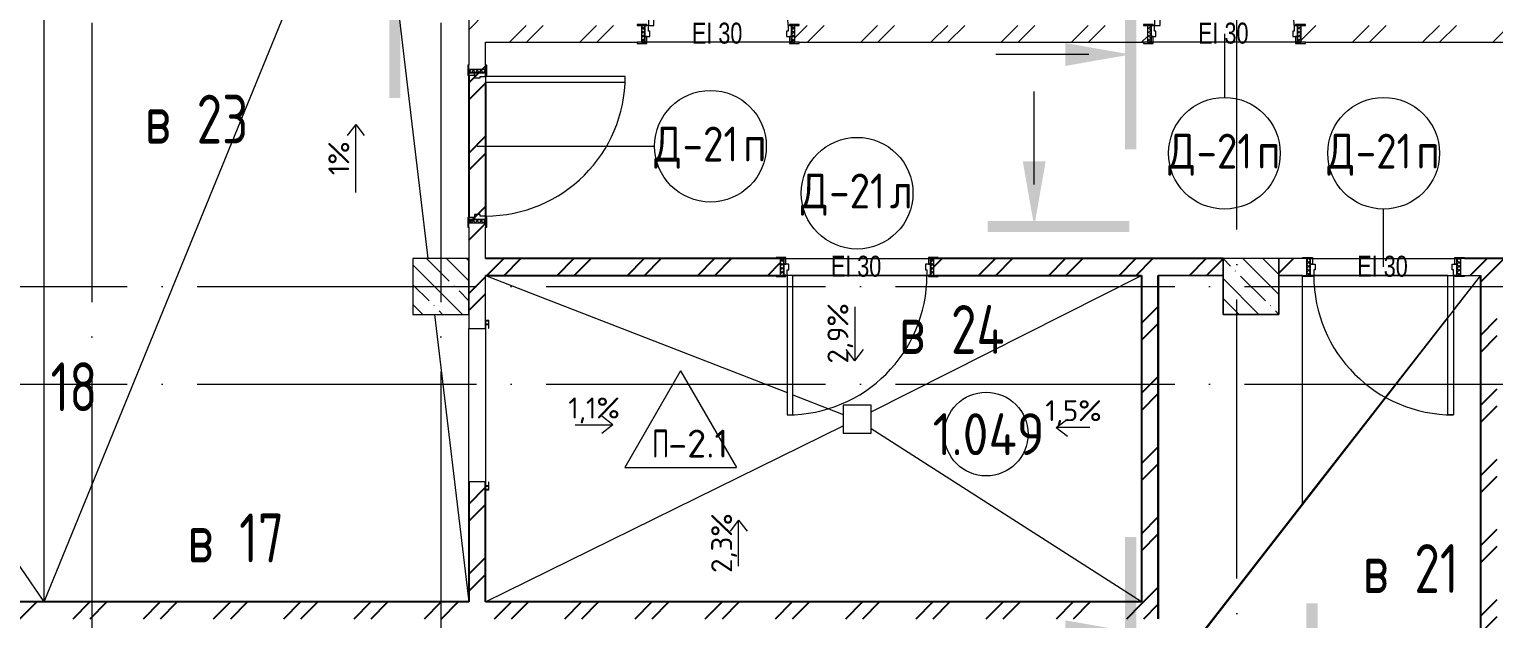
# Model space of a CAD drawing. Header units: millimetres. Extents: x -68946 to 690821, y -552984 to 293768.
# Drawn here: x 108541 to 119026, y 49295 to 53518 of the extents above; entities that cross this region are included whole.
import ezdxf

# ---------------------------------------------------------------- set-up
doc = ezdxf.new("R2010")
doc.units = ezdxf.units.MM
doc.linetypes.add('ADSK_Линия сетки', pattern=[2500, 2000, -250, 0, -250])
doc.linetypes.add('ADSK_Скрыто', pattern=[600, 300, -300])
for name, color, linetype, lineweight in [('0) блоки', 250, 'Continuous', 25), ('A-AREA-____-IDEN', 250, 'Continuous', 9), ('A-DETL-____-OTLN', 250, 'Continuous', 5), ('A-DOOR-____-IDEN', 250, 'Continuous', 9), ('A-DOOR-____-MCUT', 250, 'Continuous', 5), ('A-DOOR-____-OTLN', 250, 'Continuous', 5), ('A-DOOR-FRAM-MCUT', 250, 'Continuous', 5), ('A-DOOR-FRAM-OTLN', 250, 'Continuous', 5), ('A-FLOR-____-IDEN', 250, 'Continuous', 9), ('A-FLOR-____-OTLN', 250, 'Continuous', 9), ('A-GENM-____-MCUT', 250, 'Continuous', 25), ('A-GENM-____-OTLN', 250, 'Continuous', 9), ('A-WALL-____-MCUT', 250, 'Continuous', 13), ('A-WALL-____-PATT', 250, 'Continuous', 13), ('G-____-____-DIMS', 250, 'Continuous', 9), ('G-____-____-SYMB', 250, 'ADSK_Скрыто', 9), ('I-WALL-____-OTLN', 250, 'Continuous', 9), ('S-COLS-____-MCUT', 250, 'Continuous', 25), ('S-COLS-____-OTLN', 250, 'Continuous', 9), ('S-GRID-____-OTLN', 250, 'Continuous', 9)]:
    doc.layers.add(name, color=color, linetype=linetype, lineweight=lineweight)
doc.styles.add('Arial Narrow', font='ARIALN.TTF', dxfattribs={"width": 0.9, "height": 150})
doc.styles.add('GOST Common_1', font='', dxfattribs={"width": 0.9, "height": 250})
doc.styles.add('GOST Common_2', font='', dxfattribs={"width": 0.8, "height": 350})
doc.styles.add('ISOCPEUR_1', font='isocpeur.ttf', dxfattribs={"width": 0.9, "height": 250})
doc.styles.add('ISOCPEUR_2', font='isocpeur.ttf', dxfattribs={"height": 160})
doc.styles.add('ISOCPEUR_3', font='isocpeur.ttf', dxfattribs={"height": 250})
doc.styles.get('GOST Common_1').set_extended_font_data('GOST Common')
doc.styles.get('GOST Common_2').set_extended_font_data('GOST Common')
pattern_1 = [(45, (12287.9, -7e-12), (-251.4472, 251.4472), []), (45, (12287.9, 381), (-251.4472, 251.4472), [])]
pattern_2 = [(45, (12287.9, -0.0006), (-251.4472, 251.4472), []), (45, (12287.9, 381), (-251.4472, 251.4472), [])]
pattern_3 = [(135, (1751.41, 124.685), (-14.14214, -14.14214), []), (225, (1751.41, 124.685), (14.14214, -14.14214), [])]
pattern_4 = [(45, (-371.384, 124.685), (-14.1421, 14.1421), []), (135, (-371.384, 124.685), (-14.1421, -14.1421), [])]
pattern_5 = [(135, (12287.91, -0.0006), (-142.5612, -142.5612), []), (135, (12430.48, -0.0006), (-142.5612, -142.5612), [252.016, -50.403, 3.353, -47.05])]

# ---------------------------------------------------------------- blocks, each defined once
blk = doc.blocks.new('Разрез - Номер вида сзади_3_5 мм-32550532-АР1_Кладочный план 1 этажа С2и3')
at = {"layer": 'G-____-____-SYMB', "linetype": 'Continuous'}
for points in [[(9.8, 0.4), (9.8, -0.39), (-0.33, -0.39), (-0.33, 0.4)], [(2.18, -4.67), (3, 0), (3.82, -4.67)]]:
    blk.add_hatch(color=256, dxfattribs=at).paths.add_polyline_path(points)
at = {"layer": 'G-____-____-SYMB', "linetype": 'Continuous', "lineweight": 20}
blk.add_line((3, -3), (3, -9.66), dxfattribs=at)
blk = doc.blocks.new('Разрез - Номер вида спереди_3_5 мм-32550530-АР1_Кладочный план 1 этажа С2и3')
at = {"layer": 'G-____-____-SYMB', "linetype": 'Continuous'}
for points in [[(9.8, 0.4), (9.8, -0.39), (-0.33, -0.39), (-0.33, 0.4)], [(2.18, -4.67), (3, 0), (3.82, -4.67)]]:
    blk.add_hatch(color=256, dxfattribs=at).paths.add_polyline_path(points)
at = {"layer": 'G-____-____-SYMB', "linetype": 'Continuous', "lineweight": 20}
blk.add_line((3, -3), (3, -9.66), dxfattribs=at)
blk = doc.blocks.new('Дверь_СКБ_1Ст_Внутренняя - Д-21п_1100x2100h_Пищеблок_Производственная часть-41873808-АР1_Маркировочный план 1 этажа С2и3')
at = {"layer": 'A-DOOR-____-OTLN'}
h = blk.add_hatch(dxfattribs=at)
h.set_pattern_fill('FP_12', color=256, style=0, pattern_type=2)
h.set_pattern_definition(pattern_3)
h.paths.add_polyline_path([(562.5, -60), (562.5, 60), (537.5, 60), (537.5, -60)])
at = {"layer": 'A-DOOR-FRAM-OTLN'}
h = blk.add_hatch(dxfattribs=at)
h.set_pattern_fill('FP_13', color=256, style=0, pattern_type=2)
h.set_pattern_definition(pattern_4)
h.paths.add_polyline_path([(-512.5, -60), (-512.5, 60), (-537.5, 60), (-537.5, -60)])
at = {"layer": 'A-DOOR-____-MCUT'}
for p, q in [((-487.5, 1060), (-487.5, 60)), ((-447.5, 1060), (-487.5, 1060)), ((-447.5, 60), (-447.5, 1060)), ((-487.5, 60), (-447.5, 60))]:
    blk.add_line(p, q, dxfattribs=at)
at = {"layer": 'A-DOOR-____-OTLN'}
blk.add_arc((-487.5, 60), 1000, 360, 90, dxfattribs=at)
at = {"layer": 'A-DOOR-FRAM-MCUT'}
for p, q in [((-497.5, 68), (-567.5, 68)), ((-567.5, 68), (-567.5, 60)), ((-567.5, 60), (-497.5, 60)), ((-512.5, 60), (-537.5, 60)), ((-537.5, 60), (-537.5, -60)), ((-487.5, 60), (-512.5, 60)), ((-512.5, 60), (-512.5, -20)), ((-512.5, -60), (-512.5, 60)), ((-497.5, 60), (-512.5, 60)), ((-512.5, 60), (-512.5, 59)), ((-512.5, 59), (-497.5, 59)), ((-497.5, 60), (-497.5, 68)), ((-497.5, 59), (-497.5, 60)), ((-487.5, 20), (-487.5, 60)), ((-477.5, 20), (-487.5, 20)), ((-477.5, -20), (-477.5, 20)), ((512.5, 20), (502.5, 20)), ((502.5, 20), (502.5, -20)), ((512.5, 60), (512.5, 20)), ((537.5, 60), (512.5, 60)), ((592.5, 68), (522.5, 68)), ((522.5, 68), (522.5, 60)), ((537.5, 60), (522.5, 60)), ((522.5, 60), (522.5, 59)), ((522.5, 60), (592.5, 60)), ((522.5, 59), (537.5, 59)), ((537.5, -20), (537.5, 60)), ((562.5, 60), (537.5, 60)), ((537.5, 60), (537.5, -60)), ((537.5, 59), (537.5, 60)), ((562.5, -60), (562.5, 60)), ((592.5, 60), (592.5, 68)), ((-497.5, -60), (-567.5, -60)), ((-567.5, -60), (-567.5, -68)), ((-567.5, -68), (-497.5, -68)), ((-537.5, -60), (-512.5, -60)), ((-512.5, -20), (-477.5, -20)), ((-497.5, -20), (-512.5, -20)), ((-512.5, -20), (-512.5, -60)), ((-512.5, -60), (-497.5, -60)), ((-497.5, -60), (-497.5, -20)), ((-497.5, -68), (-497.5, -60)), ((502.5, -20), (537.5, -20)), ((537.5, -20), (522.5, -20)), ((522.5, -20), (522.5, -60)), ((522.5, -60), (537.5, -60)), ((592.5, -60), (522.5, -60)), ((522.5, -60), (522.5, -68)), ((522.5, -68), (592.5, -68)), ((537.5, -60), (537.5, -20)), ((537.5, -60), (562.5, -60)), ((592.5, -68), (592.5, -60))]:
    blk.add_line(p, q, dxfattribs=at)
blk = doc.blocks.new('Дверь_СКБ_1Ст_Внутренняя - Д-21л_1100x2100h_Пищеблок_Производственная часть-41855164-АР1_Маркировочный план 1 этажа С2и3')
at = {"layer": 'A-DOOR-____-OTLN'}
h = blk.add_hatch(dxfattribs=at)
h.set_pattern_fill('FP_12', color=256, style=0, pattern_type=2)
h.set_pattern_definition(pattern_3)
h.paths.add_polyline_path([(562.5, -60), (562.5, 60), (537.5, 60), (537.5, -60)])
at = {"layer": 'A-DOOR-FRAM-OTLN'}
h = blk.add_hatch(dxfattribs=at)
h.set_pattern_fill('FP_13', color=256, style=0, pattern_type=2)
h.set_pattern_definition(pattern_4)
h.paths.add_polyline_path([(-512.5, -60), (-512.5, 60), (-537.5, 60), (-537.5, -60)])
at = {"layer": 'A-DOOR-____-MCUT'}
for p, q in [((512.5, 1060), (472.5, 1060)), ((472.5, 1060), (472.5, 60)), ((512.5, 60), (512.5, 1060)), ((472.5, 60), (512.5, 60))]:
    blk.add_line(p, q, dxfattribs=at)
at = {"layer": 'A-DOOR-____-OTLN'}
blk.add_arc((512.5, 60), 1000, 90, 180, dxfattribs=at)
at = {"layer": 'A-DOOR-FRAM-MCUT'}
for p, q in [((-497.5, 68), (-567.5, 68)), ((-567.5, 68), (-567.5, 60)), ((-567.5, 60), (-497.5, 60)), ((-512.5, 60), (-537.5, 60)), ((-537.5, 60), (-537.5, -60)), ((-487.5, 60), (-512.5, 60)), ((-512.5, 60), (-512.5, -20)), ((-512.5, -60), (-512.5, 60)), ((-497.5, 60), (-512.5, 60)), ((-512.5, 60), (-512.5, 59)), ((-512.5, 59), (-497.5, 59)), ((-497.5, 60), (-497.5, 68)), ((-497.5, 59), (-497.5, 60)), ((-487.5, 20), (-487.5, 60)), ((-477.5, 20), (-487.5, 20)), ((-477.5, -20), (-477.5, 20)), ((512.5, 20), (502.5, 20)), ((502.5, 20), (502.5, -20)), ((512.5, 60), (512.5, 20)), ((537.5, 60), (512.5, 60)), ((592.5, 68), (522.5, 68)), ((522.5, 68), (522.5, 60)), ((537.5, 60), (522.5, 60)), ((522.5, 60), (522.5, 59)), ((522.5, 60), (592.5, 60)), ((522.5, 59), (537.5, 59)), ((537.5, -20), (537.5, 60)), ((562.5, 60), (537.5, 60)), ((537.5, 60), (537.5, -60)), ((537.5, 59), (537.5, 60)), ((562.5, -60), (562.5, 60)), ((592.5, 60), (592.5, 68)), ((-497.5, -60), (-567.5, -60)), ((-567.5, -60), (-567.5, -68)), ((-567.5, -68), (-497.5, -68)), ((-537.5, -60), (-512.5, -60)), ((-512.5, -20), (-477.5, -20)), ((-497.5, -20), (-512.5, -20)), ((-512.5, -20), (-512.5, -60)), ((-512.5, -60), (-497.5, -60)), ((-497.5, -60), (-497.5, -20)), ((-497.5, -68), (-497.5, -60)), ((502.5, -20), (537.5, -20)), ((537.5, -20), (522.5, -20)), ((522.5, -20), (522.5, -60)), ((522.5, -60), (537.5, -60)), ((592.5, -60), (522.5, -60)), ((522.5, -60), (522.5, -68)), ((522.5, -68), (592.5, -68)), ((537.5, -60), (537.5, -20)), ((537.5, -60), (562.5, -60)), ((592.5, -68), (592.5, -60))]:
    blk.add_line(p, q, dxfattribs=at)
blk = doc.blocks.new('Дверь_СКБ_1Ст_Внутренняя - Д-21п_1100x2100h_Пищеблок_Производственная часть-41874372-АР1_Маркировочный план 1 этажа С2и3')
at = {"layer": 'A-DOOR-____-OTLN'}
h = blk.add_hatch(dxfattribs=at)
h.set_pattern_fill('FP_34', color=256, style=0, pattern_type=2)
h.set_pattern_definition([(225, (1751.41, -124.685), (-14.14214, 14.14214), []), (135, (1751.41, -124.685), (14.14214, 14.14214), [])])
h.paths.add_polyline_path([(537.5, -60), (562.5, -60), (562.5, 60), (537.5, 60), (537.5, -29.4)])
at = {"layer": 'A-DOOR-FRAM-OTLN'}
h = blk.add_hatch(dxfattribs=at)
h.set_pattern_fill('FP_35', color=256, style=0, pattern_type=2)
h.set_pattern_definition([(315, (-371.384, -124.685), (-14.1421, -14.1421), []), (225, (-371.384, -124.685), (-14.1421, 14.1421), [])])
h.paths.add_polyline_path([(-537.5, -60), (-512.5, -60), (-512.5, 60), (-537.5, 60)])
at = {"layer": 'A-DOOR-____-MCUT'}
for p, q in [((472.5, -60), (512.5, -60)), ((472.5, -1060), (472.5, -60)), ((512.5, -60), (512.5, -1060)), ((512.5, -1060), (472.5, -1060))]:
    blk.add_line(p, q, dxfattribs=at)
at = {"layer": 'A-DOOR-____-OTLN'}
blk.add_arc((512.5, -60), 1000, 180, 270, dxfattribs=at)
at = {"layer": 'A-DOOR-FRAM-MCUT'}
for p, q in [((-567.5, 68), (-497.5, 68)), ((-567.5, 60), (-567.5, 68)), ((-497.5, 60), (-567.5, 60)), ((-537.5, 60), (-512.5, 60)), ((-537.5, -60), (-537.5, 60)), ((-512.5, 60), (-512.5, -60)), ((-512.5, 60), (-497.5, 60)), ((-512.5, 20), (-512.5, 60)), ((-512.5, 20), (-477.5, 20)), ((-512.5, -60), (-512.5, 20)), ((-497.5, 20), (-512.5, 20)), ((-497.5, 68), (-497.5, 60)), ((-497.5, 60), (-497.5, 20)), ((-477.5, 20), (-477.5, -20)), ((502.5, 20), (537.5, 20)), ((502.5, -20), (502.5, 20)), ((522.5, 60), (522.5, 68)), ((522.5, 68), (592.5, 68)), ((522.5, 20), (522.5, 60)), ((522.5, 60), (537.5, 60)), ((592.5, 60), (522.5, 60)), ((537.5, 20), (522.5, 20)), ((537.5, -60), (537.5, 60)), ((537.5, 60), (562.5, 60)), ((537.5, 60), (537.5, 20)), ((537.5, 20), (537.5, -60)), ((562.5, 60), (562.5, -60)), ((592.5, 68), (592.5, 60)), ((-567.5, -60), (-497.5, -60)), ((-497.5, -68), (-567.5, -68)), ((-512.5, -60), (-537.5, -60)), ((-512.5, -59), (-497.5, -59)), ((-512.5, -60), (-512.5, -59)), ((-487.5, -60), (-512.5, -60)), ((-497.5, -60), (-512.5, -60)), ((-497.5, -59), (-497.5, -60)), ((-497.5, -60), (-497.5, -68)), ((-487.5, -20), (-487.5, -60)), ((-477.5, -20), (-487.5, -20)), ((512.5, -20), (502.5, -20)), ((512.5, -60), (512.5, -20)), ((537.5, -60), (512.5, -60)), ((522.5, -60), (522.5, -59)), ((522.5, -59), (537.5, -59)), ((537.5, -60), (522.5, -60)), ((522.5, -68), (522.5, -60)), ((522.5, -60), (592.5, -60)), ((592.5, -68), (522.5, -68)), ((537.5, -59), (537.5, -60)), ((562.5, -60), (537.5, -60)), ((592.5, -60), (592.5, -68))]:
    blk.add_line(p, q, dxfattribs=at)
blk = doc.blocks.new('ALT_Roller_Shutter_9mm - AER44m_S _Security_-V143-АР1_Маркировочный план 1 этажа С2и3')
at = {"layer": 'A-GENM-____-MCUT', "lineweight": 5}
for p, q in [((-427.5, 82), (-480.5, 82)), ((-480.5, 82), (-480.5, 60)), ((-480.5, 60), (-427.5, 60)), ((-478.5, 62), (-478.5, 80)), ((-478.5, 80), (-454.5, 80)), ((-454.5, 62), (-478.5, 62)), ((-454.5, 80), (-454.5, 62)), ((-452.5, 62), (-452.5, 80)), ((-452.5, 80), (-427.5, 80)), ((-427.5, 62), (-452.5, 62)), ((-427.5, 80), (-427.5, 82)), ((-427.5, 60), (-427.5, 62)), ((730.5, 82), (677.5, 82)), ((677.5, 82), (677.5, 80)), ((677.5, 80), (702.5, 80)), ((702.5, 62), (677.5, 62)), ((677.5, 62), (677.5, 60)), ((677.5, 60), (730.5, 60)), ((702.5, 80), (702.5, 62)), ((704.5, 62), (704.5, 80)), ((704.5, 80), (728.5, 80)), ((728.5, 62), (704.5, 62)), ((728.5, 80), (728.5, 62)), ((730.5, 60), (730.5, 82))]:
    blk.add_line(p, q, dxfattribs=at)
blk = doc.blocks.new('AAR_СКБ_Марка_Помещения_мал - Номер-28977439-АР1_Маркировочный план 1 этажа С2и3')
at = {"layer": 'A-AREA-____-IDEN'}
blk.add_circle((-0.03, 0), 3, dxfattribs=at)
blk = doc.blocks.new('AAR_СКБ_Марка_Перекрытия - Марка пола-17325028-АР1_Маркировочный план 1 этажа С2и3')
at = {"layer": 'A-FLOR-____-IDEN'}
for p, q in [((0, 6.93), (-4, 0)), ((0, 6.93), (4, 0)), ((-4, 0), (4, 0))]:
    blk.add_line(p, q, dxfattribs=at)
blk = doc.blocks.new('ADSK_Марка_Дверь - Типоразмер_ADSK_Марка-30565456-АР1_Маркировочный план 1 этажа С2и3')
at = {"layer": 'A-DOOR-____-IDEN'}
blk.add_circle((0, 0), 4, dxfattribs=at)

msp = doc.modelspace()

# ---------------------------------------------------------------- hatches: boundary and pattern name
at = {"layer": '0) блоки'}
h = msp.add_hatch(dxfattribs=at)
h.set_pattern_fill('FP_4', color=256, style=0, pattern_type=2)
h.set_pattern_definition(pattern_2)
h.paths.add_polyline_path([(111687.8919, 49414.9994), (111807.8919, 49414.9994), (111807.8919, 50275), (111687.8919, 50275), (111687.8919, 49418.0655)])
h.paths.add_polyline_path([(111807.8919, 51375), (111807.8919, 53425), (111687.8919, 53425), (111687.8919, 51375)])
h = msp.add_hatch(dxfattribs=at)
h.set_pattern_fill('FP_4', color=256, style=0, pattern_type=2)
h.set_pattern_definition(pattern_1)
h.paths.add_polyline_path([(127814.7612, 51755.0006), (128032.8925, 51755.0006), (128032.8925, 51875.0006), (127814.7612, 51875.0006), (127814.7612, 51814.9838)])
h.paths.add_polyline_path([(126714.7612, 51755.0006), (126714.7612, 51875.0006), (126537.8919, 51875.0006), (126537.8919, 51755.0006), (126684.7612, 51755.0006)])
h.paths.add_polyline_path([(126106.0385, 51755.0006), (126137.8919, 51755.0006), (126137.8919, 51875.0006), (126087.8919, 51875.0006), (126087.8919, 51755.0006)])
h.paths.add_polyline_path([(125687.8919, 51755.0006), (125687.8919, 51875.0006), (124032.8919, 51875.0006), (124032.8919, 51755.0006), (125420.578, 51755.0006)])
h.paths.add_polyline_path([(122632.8919, 51755.0006), (122632.8919, 51875.0006), (121387.8919, 51875.0006), (121387.8919, 51755.0006), (122602.8919, 51755.0006)])
h.paths.add_polyline_path([(120987.8919, 51755.0006), (120987.8919, 51875.0006), (118787.4669, 51875.0006), (118787.4669, 51755.0006), (119936.8942, 51755.0006)])
h.paths.add_polyline_path([(116852.322, 51755.0006), (117087.8919, 51755.0006), (117087.8919, 51875.0006), (115017.9138, 51875.0006), (115017.9138, 51755.0006), (116624.4823, 51755.0006)])
h.paths.add_polyline_path([(117487.8919, 51755.0006), (117687.4669, 51755.0006), (117687.4669, 51875.0006), (117487.8919, 51875.0006), (117487.8919, 51814.9838)])
h.paths.add_polyline_path([(111711.3684, 51755.0006), (111807.8919, 51755.0006), (111807.8919, 51875.0006), (111687.8919, 51875.0006), (111687.8919, 51755.0006)])
h.paths.add_polyline_path([(113917.9138, 51755.0006), (113917.9138, 51875.0006), (111813.8919, 51875.0006), (111813.8919, 51755.0006), (113887.9138, 51755.0006)])
h = msp.add_hatch(dxfattribs=at)
h.set_pattern_fill('FP_4', color=256, style=0, pattern_type=2)
h.set_pattern_definition(pattern_2)
h.paths.add_polyline_path([(113887.9138, 51755), (113917.9138, 51755), (113917.9138, 51875), (111687.8919, 51874.9994), (111687.8919, 51755), (113879.9268, 51755)])
h.paths.add_polyline_path([(115017.9138, 51755), (117087.8919, 51755), (117087.8919, 51875), (115017.9138, 51875)])
h.paths.add_polyline_path([(121964.6333, 51755), (122632.8919, 51755), (122632.8919, 51875), (121387.8919, 51875), (121387.8919, 51755)])
h.paths.add_polyline_path([(124062.8919, 51755), (125687.8919, 51755), (125687.8919, 51875), (124032.8919, 51875), (124032.8919, 51755)])
h.paths.add_polyline_path([(126684.7612, 51755), (126714.7612, 51755), (126714.7612, 51875), (126537.8919, 51874.9994), (126537.8919, 51755), (126629.9138, 51755)])
h.paths.add_polyline_path([(126137.8919, 51755), (126137.8919, 51874.9994), (126087.8919, 51874.9994), (126087.8919, 51755), (126115.6063, 51755)])
h.paths.add_polyline_path([(129887.8919, 51755), (129887.8919, 51875), (127814.7612, 51875), (127814.7612, 51755)])
h.paths.add_polyline_path([(117687.4669, 51755), (117687.4669, 51875), (117487.8919, 51874.9994), (117487.8919, 51755), (117657.4669, 51755)])
h.paths.add_polyline_path([(118931.2078, 51755), (120987.8919, 51755), (120987.8919, 51875), (118787.4669, 51875), (118787.4669, 51755), (118817.4669, 51755)])
h = msp.add_hatch(dxfattribs=at)
h.set_pattern_fill('FP_4', color=256, style=0, pattern_type=2)
h.set_pattern_definition(pattern_1)
h.paths.add_polyline_path([(111807.8919, 49415), (111807.8919, 50275.0006), (111687.8919, 50275.0006), (111687.8919, 49415), (111711.3684, 49415)])
h.paths.add_polyline_path([(111711.3684, 51375.0006), (111807.8919, 51375.0006), (111807.8919, 51755.0006), (111687.8919, 51755.0006), (111687.8919, 51375.0006)])
h = msp.add_hatch(dxfattribs=at)
h.set_pattern_fill('FP_4', color=256, style=0, pattern_type=2)
h.set_pattern_definition(pattern_1)
h.paths.add_polyline_path([(116624.4823, 49295), (116624.4823, 51755.0006), (116504.4823, 51755.0006), (116504.4823, 49295)])
h = msp.add_hatch(dxfattribs=at)
h.set_pattern_fill('FP_4', color=256, style=0, pattern_type=2)
h.set_pattern_definition(pattern_2)
h.paths.add_polyline_path([(116624.4823, 49294.9994), (116624.4823, 51755), (116504.4823, 51755), (116504.4823, 49294.9994), (116570.9645, 49294.9994)])
h = msp.add_hatch(dxfattribs=at)
h.set_pattern_fill('FP_4', color=256, style=0, pattern_type=2)
h.set_pattern_definition(pattern_1)
h.paths.add_polyline_path([(118931.2078, 45725.0006), (119051.2078, 45725.0006), (119051.2078, 51755.0006), (118931.2078, 51755.0006), (118931.2078, 45751.0006)])
h = msp.add_hatch(dxfattribs=at)
h.set_pattern_fill('FP_4', color=256, style=0, pattern_type=2)
h.set_pattern_definition(pattern_1)
h.paths.add_polyline_path([(116504.4823, 49295), (116504.4823, 49415), (108087.9138, 49415), (108087.9138, 49295), (115824.1313, 49295)])
h.paths.add_polyline_path([(107941.3357, 49295), (108081.9138, 49295), (108081.9138, 49415), (105847.9138, 49415), (105847.9138, 49295), (107598.6055, 49295)])
h.paths.add_polyline_path([(105487.8919, 49295), (105841.9138, 49295), (105841.9138, 49415), (105487.8919, 49415)])
at = {"layer": 'A-WALL-____-PATT', "lineweight": 15, "true_color": 0x000000}
h = msp.add_hatch(dxfattribs=at)
h.set_pattern_fill('FP_4', color=18, style=0, pattern_type=2)
h.set_pattern_definition(pattern_2)
h.paths.add_polyline_path([(111807.8919, 51875), (111807.8919, 52129.9994), (111687.8919, 52129.9994), (111687.8919, 51875)])
h.paths.add_polyline_path([(111807.8919, 53229.9994), (111807.8919, 56675), (111687.8919, 56675), (111687.8919, 53229.9994)])
h.paths.add_polyline_path([(111687.8919, 57775), (111807.8919, 57775), (111807.8919, 58275), (111687.8919, 58275)])
h = msp.add_hatch(dxfattribs=at)
h.set_pattern_fill('FP_4', color=18, style=0, pattern_type=2)
h.set_pattern_definition(pattern_2)
h.paths.add_polyline_path([(123132.4448, 53425), (124629.9144, 53425), (124629.9144, 53545), (123064.6333, 53545), (123064.6333, 53425), (123094.6333, 53425)])
h.paths.add_polyline_path([(114753.3924, 53425), (116547.2934, 53425), (116547.2934, 53545), (114023.1438, 53545), (114023.1438, 53425), (114567.639, 53425)])
h.paths.add_polyline_path([(112923.1438, 53425), (112923.1438, 53545), (111807.8926, 53544.9832), (111807.9138, 53425), (112893.1438, 53425)])
h.paths.add_polyline_path([(117849.8362, 53425), (119220.9964, 53425), (119220.9964, 53545), (117647.2934, 53545), (117647.2934, 53425), (117787.8193, 53425)])
h.paths.add_polyline_path([(120350.9964, 53425), (121964.6333, 53425), (121964.6333, 53545), (120320.9964, 53545), (120320.9964, 53425), (120349.7178, 53425)])
h.paths.add_polyline_path([(125759.9144, 53425), (126629.9138, 53425), (126629.9138, 53545), (125729.9144, 53545), (125729.9144, 53425)])
h.paths.add_polyline_path([(130447.9134, 53425), (130447.9134, 53545), (130162.9138, 53545), (130162.9138, 53425), (130377.2299, 53425)])
h.paths.add_polyline_path([(128377.9138, 53425), (129062.9138, 53425), (129062.9138, 53545), (127729.9138, 53545), (127729.9138, 53425), (128318.092, 53425)])
at = {"layer": 'S-COLS-____-OTLN', "lineweight": 5, "true_color": 0x000000}
h = msp.add_hatch(dxfattribs=at)
h.set_pattern_fill('FP_1', color=18, style=0, pattern_type=2)
h.set_pattern_definition(pattern_5)
h.paths.add_polyline_path([(111687.8919, 51474.9994), (111687.8919, 51874.9994), (111287.892, 51874.9994), (111287.8919, 51474.9994), (111442.2948, 51474.9994)])
h = msp.add_hatch(dxfattribs=at)
h.set_pattern_fill('FP_1', color=18, style=0, pattern_type=2)
h.set_pattern_definition(pattern_5)
h.paths.add_polyline_path([(117356.803, 51474.9994), (117487.8919, 51474.9994), (117487.8919, 51874.9994), (117087.8919, 51874.9994), (117087.8919, 51474.9994), (117304.6277, 51474.9994)])

# ---------------------------------------------------------------- linework, layer by layer
at = {"layer": '0) блоки'}
for p, q in [((111687.8919, 53189.9994), (111687.8919, 52169.9994)), ((111807.8919, 53139.9994), (111807.8919, 52179.9994)), ((113887.9138, 51875), (111807.8919, 51875)), ((117087.8919, 51875), (115047.9138, 51875)), ((120987.8919, 51875), (118817.4669, 51875)), ((111807.8919, 51755), (113887.9138, 51755)), ((115047.9138, 51755), (116504.4823, 51755)), ((116504.4823, 51755), (116504.4823, 49414.9994)), ((116624.4823, 51755), (116624.4823, 49294.9994)), ((116624.4823, 49294.9994), (116624.4823, 51755)), ((118931.2078, 51755), (118931.2078, 45725)), ((111687.8919, 50275), (111687.8919, 49414.9994)), ((111807.8919, 49414.9994), (111807.8919, 50275)), ((111687.8919, 49414.9994), (105987.9138, 49414.9994)), ((116504.4823, 49414.9994), (111807.8919, 49414.9994))]:
    msp.add_line(p, q, dxfattribs=at)
at = {"layer": 'A-DETL-____-OTLN', "color": 18, "true_color": 0x000000}
for p, q in [((118931.2078, 51755), (115397.9219, 47204.6896)), ((117087.8919, 51755), (116624.4823, 51755)), ((116624.4823, 51755), (117087.8919, 51755)), ((117087.8919, 51474.9994), (117087.8919, 51755)), ((117087.8919, 51755), (117087.8919, 51474.9994)), ((117657.4669, 51755), (117487.8919, 51755)), ((117487.8919, 51755), (117487.8919, 51474.9994)), ((117487.8919, 51474.9994), (117487.8919, 51755)), ((117487.8919, 51755), (117687.4669, 51755)), ((117657.4669, 50118.2084), (117657.4669, 51755)), ((117487.8919, 51474.9994), (117087.8919, 51474.9994)), ((117087.8919, 51474.9994), (117487.8919, 51474.9994)), ((115390.185, 47204.6896), (117657.4669, 50118.2084))]:
    msp.add_line(p, q, dxfattribs=at)
at = {"layer": 'A-DOOR-____-IDEN', "color": 18, "true_color": 0x000000}
for p, q in [((117097.2934, 53485), (117097.2934, 53029.377)), ((111747.8919, 52679.9994), (113015.5845, 52679.9994)), ((118237.4669, 51815), (118237.4669, 52229.377))]:
    msp.add_line(p, q, dxfattribs=at)
at = {"layer": 'A-FLOR-____-OTLN', "color": 18, "true_color": 0x000000}
for p, q in [((108647.8919, 49414.9994), (108647.8919, 58975)), ((108647.8919, 49414.9994), (110956.7198, 55069.1192)), ((111013.7971, 55069.1192), (111394.606, 51875)), ((108647.8919, 49414.9994), (105976.7266, 53321.3982)), ((111807.8919, 51755), (113967.9138, 50914.4973)), ((114567.639, 50776.9004), (116504.4823, 51755)), ((118931.2078, 51755), (118737.4669, 51506.6774)), ((111442.2948, 51474.9994), (111687.8919, 49414.9994)), ((118697.4669, 51455.4084), (117657.4669, 50122.4143)), ((114007.9138, 50898.9326), (114367.639, 50758.9572)), ((111807.8919, 49414.9994), (114367.639, 50677.0133)), ((116504.4823, 49414.9994), (114567.639, 50654.2788))]:
    msp.add_line(p, q, dxfattribs=at)
at = {"layer": 'A-FLOR-____-OTLN', "color": 18, "lineweight": 5, "true_color": 0x000000}
for p, q in [((114007.9138, 51755), (114967.9138, 51755)), ((117737.4669, 51755), (118697.4669, 51755)), ((114567.639, 50824.7619), (114367.639, 50824.7619)), ((114367.639, 50824.7619), (114367.639, 50624.7619)), ((114567.639, 50624.7619), (114567.639, 50824.7619)), ((114367.639, 50624.7619), (114567.639, 50624.7619))]:
    msp.add_line(p, q, dxfattribs=at)
at = {"layer": 'A-WALL-____-MCUT', "color": 18, "lineweight": 15, "true_color": 0x000000}
for p, q in [((111687.8919, 56675), (111687.8919, 53259.9994)), ((111807.8919, 53425), (112893.1438, 53425)), ((111807.8919, 53259.9994), (111807.8919, 53425)), ((114053.1438, 53425), (116517.2934, 53425)), ((117677.2934, 53425), (119190.9964, 53425)), ((111687.8919, 52099.9994), (111687.8919, 51375)), ((111807.8919, 51875), (111807.8919, 52099.9994)), ((117087.8919, 51755), (117087.8919, 51875)), ((117657.4669, 51875), (117487.8919, 51875)), ((117487.8919, 51875), (117487.8919, 51755)), ((111807.8919, 51375), (111807.8919, 51755)), ((118817.4669, 51755), (118931.2078, 51755)), ((111687.8919, 51375), (111807.8919, 51375)), ((111807.8919, 50275), (111687.8919, 50275))]:
    msp.add_line(p, q, dxfattribs=at)
at = {"layer": 'G-____-____-DIMS', "color": 18, "true_color": 0x000000}
for p, q in [((110877.9499, 52835.7746), (110816.5638, 52755.7746)), ((110877.9499, 52835.7746), (110939.3361, 52755.7746)), ((110877.9499, 52349.1544), (110877.9499, 52835.7746)), ((114451.5056, 51530.4597), (114451.5056, 51143.3617)), ((114451.5056, 51143.3617), (114390.1195, 51223.3617)), ((114451.5056, 51143.3617), (114512.8918, 51223.3617)), ((112448.2732, 50683.6827), (112719.2419, 50683.6827)), ((112719.2419, 50683.6827), (112639.2419, 50745.0689)), ((112719.2419, 50683.6827), (112639.2419, 50622.2966)), ((115893.4459, 50664.3278), (115973.4459, 50725.714)), ((115893.4459, 50664.3278), (115973.4459, 50602.9417)), ((116135.3821, 50664.3278), (115893.4459, 50664.3278)), ((113619.2448, 50001.4224), (113557.8587, 49921.4224)), ((113619.2448, 50001.4224), (113680.631, 49921.4224)), ((113619.2448, 49672.3891), (113619.2448, 50001.4224))]:
    msp.add_line(p, q, dxfattribs=at)
at = {"layer": 'I-WALL-____-OTLN', "color": 18, "lineweight": 15, "true_color": 0x000000}
for p, q in [((113983.1438, 53425), (112963.1438, 53425)), ((117607.2934, 53425), (116587.2934, 53425)), ((113957.9138, 51875), (114977.9138, 51875)), ((117727.4669, 51875), (118747.4669, 51875)), ((114967.9138, 51755), (114007.9138, 51755)), ((118697.4669, 51755), (117737.4669, 51755)), ((111687.8919, 50275), (111687.8919, 51375)), ((111807.8919, 51375), (111807.8919, 50275))]:
    msp.add_line(p, q, dxfattribs=at)
at = {"layer": 'S-COLS-____-MCUT', "color": 18, "lineweight": 5, "true_color": 0x000000}
for p, q in [((111687.8919, 51874.9994), (111287.8919, 51874.9994)), ((111287.8919, 51874.9994), (111287.8919, 51474.9994)), ((111687.8919, 51474.9994), (111687.8919, 51874.9994)), ((117487.8919, 51874.9994), (117087.8919, 51874.9994)), ((111287.8919, 51474.9994), (111687.8919, 51474.9994))]:
    msp.add_line(p, q, dxfattribs=at)
at = {"layer": 'S-COLS-____-OTLN', "color": 18, "lineweight": 5, "true_color": 0x000000}
for p, q in [((117087.8919, 51874.9994), (117087.8919, 51755)), ((117487.8919, 51755), (117487.8919, 51874.9994))]:
    msp.add_line(p, q, dxfattribs=at)
at = {"layer": 'S-GRID-____-OTLN', "color": 18, "linetype": 'ADSK_Линия сетки', "true_color": 0x000000}
for p, q in [((108987.9138, 61063.6538), (108987.9138, -2919.5356)), ((111487.9138, 61063.6538), (111487.9138, -2919.5356)), ((117187.9138, -2919.5356), (117187.9138, 61063.6538)), ((77240.3519, 51675), (168626.8279, 51675)), ((77240.3519, 50975), (168626.8279, 50975))]:
    msp.add_line(p, q, dxfattribs=at)

# ---------------------------------------------------------------- block references
at = {"layer": 'A-AREA-____-IDEN', "color": 18, "true_color": 0x000000, "xscale": 99.99999999999993, "yscale": 99.99999999999993, "zscale": 99.99999999999993}
msp.add_blockref('AAR_СКБ_Марка_Помещения_мал - Номер-28977439-АР1_Маркировочный план 1 этажа С2и3', (115395.203, 50618.1338), dxfattribs=at)
at = {"layer": 'A-DOOR-____-IDEN', "color": 18, "true_color": 0x000000, "xscale": 99.99999999999993, "yscale": 99.99999999999993, "zscale": 99.99999999999993}
for p in [(113417.8919, 52679.9994), (117097.7508, 52629.377), (118237.9243, 52629.377), (114467.9138, 52343.586)]:
    msp.add_blockref('ADSK_Марка_Дверь - Типоразмер_ADSK_Марка-30565456-АР1_Маркировочный план 1 этажа С2и3', p, dxfattribs=at)
at = {"layer": 'A-DOOR-____-OTLN', "color": 18, "true_color": 0x000000}
for name, p in [('Дверь_СКБ_1Ст_Внутренняя - Д-21п_1100x2100h_Пищеблок_Производственная часть-41873808-АР1_Маркировочный план 1 этажа С2и3', (113460.6438, 53485)), ('Дверь_СКБ_1Ст_Внутренняя - Д-21п_1100x2100h_Пищеблок_Производственная часть-41873808-АР1_Маркировочный план 1 этажа С2и3', (117084.7934, 53485)), ('Дверь_СКБ_1Ст_Внутренняя - Д-21п_1100x2100h_Пищеблок_Производственная часть-41874372-АР1_Маркировочный план 1 этажа С2и3', (118224.9669, 51815))]:
    msp.add_blockref(name, p, dxfattribs=at)
for name, p, rotation in [('Дверь_СКБ_1Ст_Внутренняя - Д-21п_1100x2100h_Пищеблок_Производственная часть-41873808-АР1_Маркировочный план 1 этажа С2и3', (111747.8919, 52692.4994), 270), ('Дверь_СКБ_1Ст_Внутренняя - Д-21л_1100x2100h_Пищеблок_Производственная часть-41855164-АР1_Маркировочный план 1 этажа С2и3', (114480.4138, 51815), 180)]:
    msp.add_blockref(name, p, dxfattribs=dict(at, rotation=rotation))
at = {"layer": 'A-FLOR-____-IDEN', "color": 18, "true_color": 0x000000, "xscale": 99.99999999999993, "yscale": 99.99999999999993, "zscale": 99.99999999999993}
msp.add_blockref('AAR_СКБ_Марка_Перекрытия - Марка пола-17325028-АР1_Маркировочный план 1 этажа С2и3', (113204.0181, 50378.1748), dxfattribs=at)
at = {"layer": 'A-GENM-____-OTLN', "color": 18, "lineweight": 5, "true_color": 0x000000, "rotation": 270}
msp.add_blockref('ALT_Roller_Shutter_9mm - AER44m_S _Security_-V143-АР1_Маркировочный план 1 этажа С2и3', (111747.8919, 50950), dxfattribs=at)
at = {"layer": 'G-____-____-SYMB', "linetype": 'Continuous', "xscale": 99.99999999999993, "yscale": 99.99999999999993, "zscale": 99.99999999999993}
for p, rotation in [((111156.7419, 54005.583), 269.9999999999998), ((116426.1279, 53637.0362), 269.9999999999996), ((117724.3838, 49373.0473), 269.9999999999998)]:
    msp.add_blockref('Разрез - Номер вида сзади_3_5 мм-32550532-АР1_Кладочный план 1 этажа С2и3', p, dxfattribs=dict(at, rotation=rotation))
at = {"layer": 'G-____-____-SYMB', "linetype": 'Continuous', "lineweight": 40, "extrusion": (0, 0, -1), "xscale": 99.99999999999993, "yscale": 99.99999999999993, "zscale": 99.99999999999993}
for p, rotation in [((-115435.9977, 52105.0006), 180), ((-116426.1279, 48901.5103), 90.00000000000053)]:
    msp.add_blockref('Разрез - Номер вида спереди_3_5 мм-32550530-АР1_Кладочный план 1 этажа С2и3', p, dxfattribs=dict(at, rotation=rotation))

# ---------------------------------------------------------------- texts
at = {"layer": 'A-AREA-____-IDEN', "color": 18, "true_color": 0x000000, "insert": (115008.8638, 50766.7936), "char_height": 300, "width": 628.523, "attachment_point": 1, "style": 'ISOCPEUR_1'}
msp.add_mtext('1.049', dxfattribs=at)
at = {"layer": 'A-DOOR-____-IDEN', "color": 18, "true_color": 0x000000, "attachment_point": 1}
for s, insert, char_height, width, style in [('EI 30', (113285.0364, 53565.1485), 150, 447.341625, 'Arial Narrow'), ('EI 30', (116909.186, 53565.1485), 150, 447.341625, 'Arial Narrow'), ('\\fGOST Common|b0|i0|c204|p34|;\\W.9;Д', (113015.5845, 52820.45), 250, 245.316375, 'GOST Common_1'), ('-21', (113217.9908, 52820.45), 250, 526.708687, 'GOST Common_1'), ('\\fGOST Common|b0|i0|c204|p34|;\\W.9;п', (113652.5689, 52820.45), 250, 194.810062, 'GOST Common_1'), ('\\fGOST Common|b0|i0|c204|p34|;\\W.9;Д', (116695.4434, 52769.8276), 250, 245.316375, 'GOST Common_1'), ('-21', (116897.8497, 52769.8276), 250, 526.708687, 'GOST Common_1'), ('\\fGOST Common|b0|i0|c204|p34|;\\W.9;Д', (117835.6169, 52769.8276), 250, 245.316375, 'GOST Common_1'), ('-21', (118038.0231, 52769.8276), 250, 526.708687, 'GOST Common_1'), ('\\fGOST Common|b0|i0|c204|p34|;\\W.9;п', (117332.4278, 52769.8276), 250, 194.810062, 'GOST Common_1'), ('\\fGOST Common|b0|i0|c204|p34|;\\W.9;п', (118472.6013, 52769.8276), 250, 194.810062, 'GOST Common_1'), ('\\fGOST Common|b0|i0|c204|p34|;\\W.9;Д', (114065.6064, 52484.0366), 250, 245.316375, 'GOST Common_1'), ('-21', (114268.0127, 52484.0366), 250, 526.708687, 'GOST Common_1'), ('\\fGOST Common|b0|i0|c204|p34|;\\W.9;л', (114702.5908, 52484.0366), 250, 194.810062, 'GOST Common_1'), ('EI 30', (114279.8064, 51895.1485), 150, 447.341625, 'Arial Narrow'), ('EI 30', (118049.3595, 51895.1485), 150, 447.341625, 'Arial Narrow')]:
    msp.add_mtext(s, dxfattribs=dict(at, insert=insert, char_height=char_height, width=width, style=style))
at = {"layer": 'A-FLOR-____-IDEN', "color": 18, "true_color": 0x000000, "char_height": 200, "attachment_point": 1, "style": 'ISOCPEUR_2'}
for s, insert, width in [('\\fISOCPEUR|b0|i0|c204|p34|;\\W.7;П', (112998.7832, 50649.5606), 140.295312), ('-2.1', (113114.5384, 50649.5606), 381.60325)]:
    msp.add_mtext(s, dxfattribs=dict(at, insert=insert, width=width))
at = {"layer": 'G-____-____-DIMS', "color": 18, "true_color": 0x000000, "char_height": 150, "attachment_point": 1, "rotation": 90, "line_spacing_factor": 1.149209, "style": 'ISOCPEUR_3'}
for s, insert, width in [('1%', (110681.9816, 52472.1998), 288.635232), ('2,9%', (114255.5373, 51123.2728), 512.730909), ('2,3%', (113423.2765, 49623.2679), 512.730909)]:
    msp.add_mtext(s, dxfattribs=dict(at, insert=insert, width=width))
at = {"layer": 'G-____-____-DIMS', "color": 18, "true_color": 0x000000, "char_height": 150, "attachment_point": 1, "line_spacing_factor": 1.149209, "style": 'ISOCPEUR_3'}
for s, insert, width in [('1,1%', (112399.9991, 50879.6511), 441.020292), ('1,5%', (115815.7158, 50860.2962), 476.8756)]:
    msp.add_mtext(s, dxfattribs=dict(at, insert=insert, width=width))
at = {"layer": 'G-____-____-SYMB', "linetype": 'Continuous', "char_height": 350, "attachment_point": 1, "style": 'GOST Common_2'}
for s, insert, width in [(' 23', (109568.9805, 53048.9403), 596.4555), ('\\fGOST Common|b0|i0|c204|p34|;\\W.8;в', (109367.8972, 53048.9403), 243.713), (' 24', (114970.2446, 51542.5073), 634.9365), ('\\fGOST Common|b0|i0|c204|p34|;\\W.8;в', (114769.1613, 51542.5073), 243.713), (' 18', (108522.7407, 51131.7019), 525.907), (' 17', (109873.5518, 50048.8412), 525.907), ('\\fGOST Common|b0|i0|c204|p34|;\\W.8;в', (109672.4685, 50048.8412), 243.713), (' 21', (118288.0676, 49829.59), 525.907), ('\\fGOST Common|b0|i0|c204|p34|;\\W.8;в', (118086.9842, 49829.59), 243.713)]:
    msp.add_mtext(s, dxfattribs=dict(at, insert=insert, width=width))

doc.saveas('drawing.dxf')
